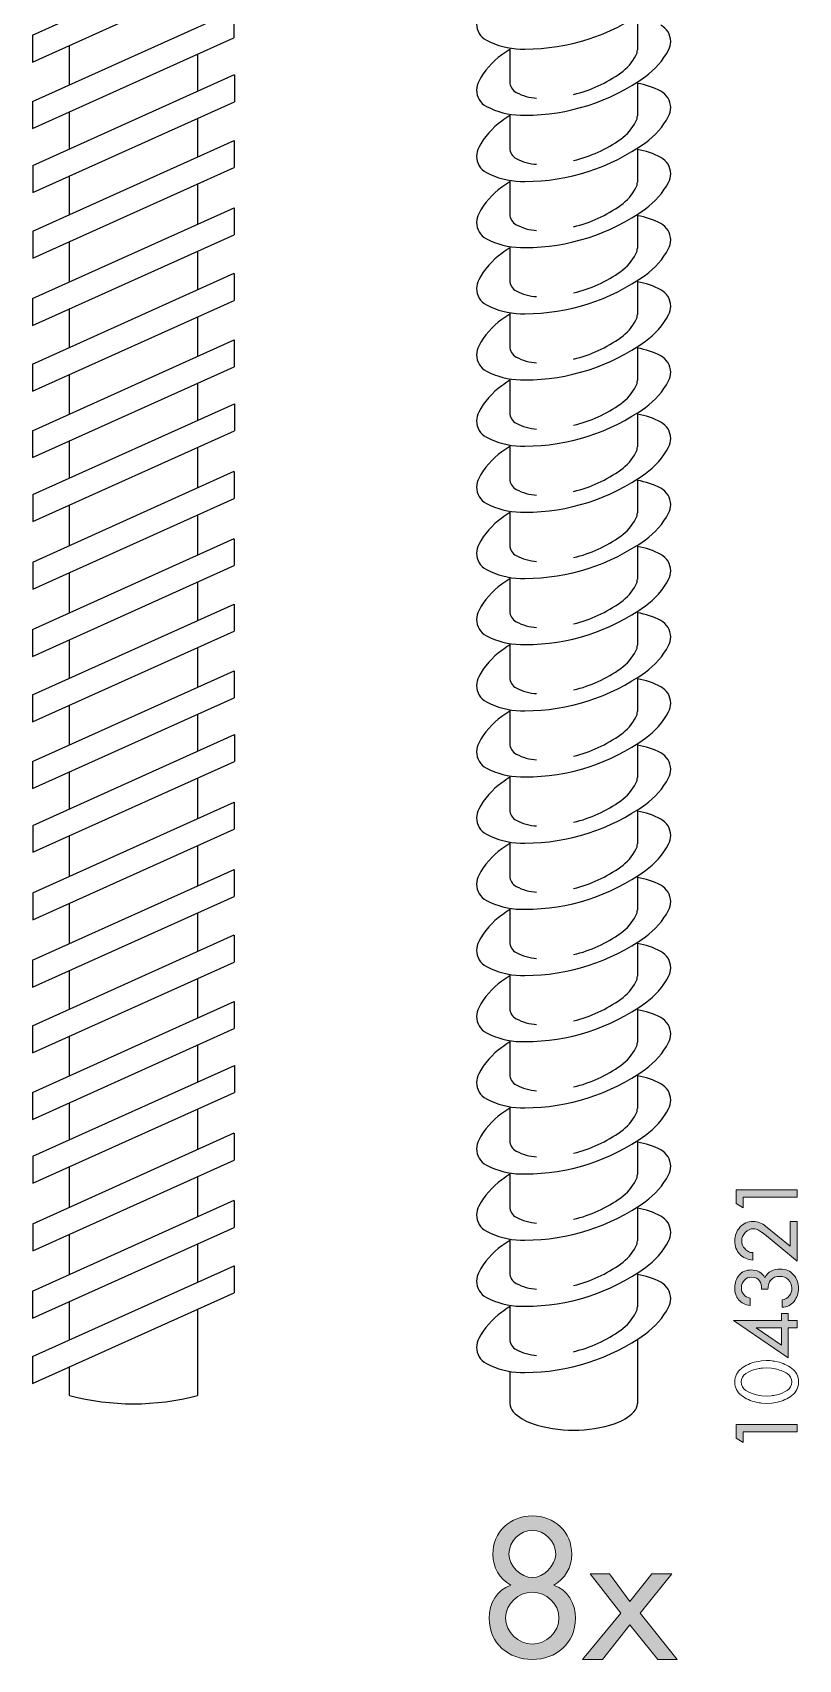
# Model space of a CAD drawing. Header units: inches. Extents: x -1535 to 2339, y 35 to 2700.
# Drawn here: x -164 to -137.4, y 357.3 to 413.9 of the extents above; entities that cross this region are included whole.
import ezdxf

# ---------------------------------------------------------------- set-up
doc = ezdxf.new("R2010")
doc.units = ezdxf.units.IN
doc.header["$MEASUREMENT"] = 0
doc.layers.add('Livello 1', color=7, linetype='Continuous')

msp = doc.modelspace()

# ---------------------------------------------------------------- hatches: boundary and pattern name
h = msp.add_hatch(color=7)
h.dxf.hatch_style = 1
edge = h.paths.add_edge_path()
edge.add_spline(control_points=[(-145.919, 359.928), (-145.526, 360.15), (-145.291, 360.532), (-145.291, 361.001)], knot_values=[3, 3, 3, 3, 4, 4, 4, 4], degree=3, periodic=0)
edge.add_spline(control_points=[(-145.291, 361.001), (-145.291, 361.782), (-145.9, 362.335), (-146.662, 362.335)], knot_values=[4, 4, 4, 4, 5, 5, 5, 5], degree=3, periodic=0)
edge.add_spline(control_points=[(-146.662, 362.335), (-147.424, 362.335), (-148.034, 361.782), (-148.034, 361.001)], knot_values=[5, 5, 5, 5, 6, 6, 6, 6], degree=3, periodic=0)
edge.add_spline(control_points=[(-148.034, 361.001), (-148.034, 360.532), (-147.799, 360.15), (-147.405, 359.928)], knot_values=[6, 6, 6, 6, 7, 7, 7, 7], degree=3, periodic=0)
edge.add_spline(control_points=[(-147.405, 359.928), (-147.901, 359.756), (-148.161, 359.293), (-148.161, 358.779)], knot_values=[7, 7, 7, 7, 8, 8, 8, 8], degree=3, periodic=0)
edge.add_spline(control_points=[(-148.161, 358.779), (-148.161, 357.89), (-147.475, 357.344), (-146.662, 357.344)], knot_values=[0, 0, 0, 0, 1, 1, 1, 1], degree=3, periodic=0)
edge.add_spline(control_points=[(-146.662, 357.344), (-145.85, 357.344), (-145.163, 357.89), (-145.163, 358.779)], knot_values=[1, 1, 1, 1, 2, 2, 2, 2], degree=3, periodic=0)
edge.add_spline(control_points=[(-145.163, 358.779), (-145.163, 359.293), (-145.424, 359.756), (-145.919, 359.928)], knot_values=[2, 2, 2, 2, 3, 3, 3, 3], degree=3, periodic=0)
edge = h.paths.add_edge_path(flags=16)
edge.add_spline(control_points=[(-146.662, 359.68), (-146.18, 359.68), (-145.735, 359.286), (-145.735, 358.779)], knot_values=[0, 0, 0, 0, 1, 1, 1, 1], degree=3, periodic=0)
edge.add_spline(control_points=[(-145.735, 358.779), (-145.735, 358.296), (-146.192, 357.877), (-146.662, 357.877)], knot_values=[1, 1, 1, 1, 2, 2, 2, 2], degree=3, periodic=0)
edge.add_spline(control_points=[(-146.662, 357.877), (-147.132, 357.877), (-147.59, 358.296), (-147.59, 358.779)], knot_values=[2, 2, 2, 2, 3, 3, 3, 3], degree=3, periodic=0)
edge.add_spline(control_points=[(-147.59, 358.779), (-147.59, 359.286), (-147.145, 359.68), (-146.662, 359.68)], knot_values=[3, 3, 3, 3, 4, 4, 4, 4], degree=3, periodic=0)
edge = h.paths.add_edge_path(flags=16)
edge.add_spline(control_points=[(-146.662, 360.188), (-147.062, 360.188), (-147.475, 360.62), (-147.475, 361.001)], knot_values=[2, 2, 2, 2, 3, 3, 3, 3], degree=3, periodic=0)
edge.add_spline(control_points=[(-147.475, 361.001), (-147.475, 361.458), (-147.094, 361.827), (-146.662, 361.827)], knot_values=[3, 3, 3, 3, 4, 4, 4, 4], degree=3, periodic=0)
edge.add_spline(control_points=[(-146.662, 361.827), (-146.23, 361.827), (-145.85, 361.458), (-145.85, 361.001)], knot_values=[0, 0, 0, 0, 1, 1, 1, 1], degree=3, periodic=0)
edge.add_spline(control_points=[(-145.85, 361.001), (-145.85, 360.62), (-146.262, 360.188), (-146.662, 360.188)], knot_values=[1, 1, 1, 1, 2, 2, 2, 2], degree=3, periodic=0)
at = {"layer": 'Livello 1', "true_color": 0xffffff}
h = msp.add_hatch(color=7, dxfattribs=at)
h.dxf.hatch_style = 2
h.paths.add_polyline_path([(-139.341, 373.045), (-139.584, 373.192), (-139.584, 373.669), (-137.459, 373.669), (-137.459, 373.415), (-139.341, 373.415)])
h = msp.add_hatch(color=7, dxfattribs=at)
h.dxf.hatch_style = 2
edge = h.paths.add_edge_path()
edge.add_spline(control_points=[(-137.701, 372.568), (-137.701, 372.568), (-137.459, 372.568), (-137.459, 372.568), (-137.459, 372.568), (-137.459, 371.193), (-137.459, 371.193), (-137.459, 371.193), (-138.601, 372.125), (-138.601, 372.125), (-138.601, 372.125), (-138.621, 372.142), (-138.621, 372.142), (-138.621, 372.142), (-138.641, 372.156), (-138.641, 372.156), (-138.641, 372.156), (-138.698, 372.198), (-138.698, 372.198), (-138.698, 372.198), (-138.802, 372.263), (-138.802, 372.263), (-138.858, 372.297), (-138.918, 372.314), (-138.982, 372.314), (-139.087, 372.314), (-139.18, 372.271), (-139.263, 372.185), (-139.345, 372.1), (-139.386, 372.003), (-139.386, 371.896), (-139.386, 371.787), (-139.348, 371.693), (-139.271, 371.614), (-139.232, 371.575), (-139.191, 371.542), (-139.148, 371.518), (-139.103, 371.497), (-139.054, 371.487), (-139, 371.487), (-139, 371.487), (-139, 371.222), (-139, 371.222), (-139.191, 371.242), (-139.343, 371.312), (-139.457, 371.432), (-139.572, 371.551), (-139.629, 371.706), (-139.629, 371.896), (-139.629, 372.077), (-139.569, 372.234), (-139.45, 372.368), (-139.331, 372.501), (-139.178, 372.568), (-138.992, 372.568), (-138.916, 372.568), (-138.838, 372.553), (-138.759, 372.524), (-138.68, 372.495), (-138.613, 372.457), (-138.556, 372.41), (-138.556, 372.41), (-137.701, 371.712), (-137.701, 371.712), (-137.701, 371.712), (-137.701, 372.568), (-137.701, 372.568)], knot_values=[0, 0, 0, 0, 1, 1, 1, 2, 2, 2, 3, 3, 3, 4, 4, 4, 5, 5, 5, 6, 6, 6, 7, 7, 7, 8, 8, 8, 9, 9, 9, 10, 10, 10, 11, 11, 11, 12, 12, 12, 13, 13, 13, 14, 14, 14, 15, 15, 15, 16, 16, 16, 17, 17, 17, 18, 18, 18, 19, 19, 19, 20, 20, 20, 21, 21, 21, 22, 22, 22, 22], degree=3, periodic=0)
h = msp.add_hatch(color=7, dxfattribs=at)
h.dxf.hatch_style = 2
edge = h.paths.add_edge_path()
edge.add_spline(control_points=[(-138.695, 370.212), (-138.695, 370.326), (-138.719, 370.425), (-138.769, 370.506), (-138.819, 370.588), (-138.907, 370.629), (-139.035, 370.629), (-139.142, 370.629), (-139.229, 370.595), (-139.296, 370.526), (-139.364, 370.457), (-139.397, 370.368), (-139.397, 370.259), (-139.397, 370.164), (-139.371, 370.086), (-139.319, 370.026), (-139.267, 369.967), (-139.192, 369.927), (-139.095, 369.906), (-139.095, 369.906), (-139.095, 369.644), (-139.095, 369.644), (-139.269, 369.67), (-139.402, 369.737), (-139.493, 369.844), (-139.584, 369.952), (-139.629, 370.093), (-139.629, 370.268), (-139.629, 370.435), (-139.578, 370.579), (-139.475, 370.701), (-139.373, 370.822), (-139.234, 370.883), (-139.057, 370.883), (-138.958, 370.883), (-138.868, 370.861), (-138.786, 370.818), (-138.704, 370.775), (-138.635, 370.706), (-138.579, 370.612), (-138.53, 370.717), (-138.459, 370.794), (-138.364, 370.842), (-138.27, 370.89), (-138.166, 370.914), (-138.051, 370.914), (-137.854, 370.914), (-137.698, 370.849), (-137.586, 370.718), (-137.473, 370.587), (-137.416, 370.426), (-137.416, 370.234), (-137.416, 370.074), (-137.467, 369.926), (-137.569, 369.791), (-137.622, 369.725), (-137.683, 369.674), (-137.753, 369.638), (-137.824, 369.603), (-137.901, 369.585), (-137.983, 369.585), (-137.983, 369.585), (-137.983, 369.841), (-137.983, 369.841), (-137.882, 369.853), (-137.8, 369.899), (-137.738, 369.978), (-137.676, 370.058), (-137.645, 370.15), (-137.645, 370.254), (-137.645, 370.372), (-137.686, 370.469), (-137.768, 370.546), (-137.849, 370.622), (-137.948, 370.66), (-138.063, 370.66), (-138.198, 370.66), (-138.302, 370.618), (-138.376, 370.533), (-138.408, 370.496), (-138.432, 370.45), (-138.449, 370.396), (-138.466, 370.342), (-138.475, 370.281), (-138.475, 370.212), (-138.475, 370.212), (-138.695, 370.212), (-138.695, 370.212)], knot_values=[0, 0, 0, 0, 1, 1, 1, 2, 2, 2, 3, 3, 3, 4, 4, 4, 5, 5, 5, 6, 6, 6, 7, 7, 7, 8, 8, 8, 9, 9, 9, 10, 10, 10, 11, 11, 11, 12, 12, 12, 13, 13, 13, 14, 14, 14, 15, 15, 15, 16, 16, 16, 17, 17, 17, 18, 18, 18, 19, 19, 19, 20, 20, 20, 21, 21, 21, 22, 22, 22, 23, 23, 23, 24, 24, 24, 25, 25, 25, 26, 26, 26, 27, 27, 27, 28, 28, 28, 29, 29, 29, 29], degree=3, periodic=0)
h = msp.add_hatch(color=7, dxfattribs=at)
h.dxf.hatch_style = 2
h.paths.add_polyline_path([(-138, 369.37), (-137.769, 369.37), (-137.769, 369.127), (-137.459, 369.127), (-137.459, 368.874), (-137.769, 368.874), (-137.769, 367.824), (-139.677, 369.127), (-138, 369.127)])
h.paths.add_polyline_path([(-138.881, 368.874), (-138, 368.266), (-138, 368.874)])
h = msp.add_hatch(color=7, dxfattribs=at)
h.dxf.hatch_style = 2
h.paths.add_polyline_path([(-139.341, 364.888), (-139.584, 365.035), (-139.584, 365.513), (-137.459, 365.513), (-137.459, 365.259), (-139.341, 365.259)])
h = msp.add_hatch(color=7, dxfattribs=at)
h.dxf.hatch_style = 2
h.paths.add_polyline_path([(-144.656, 360.315), (-143.983, 360.315), (-143.278, 359.357), (-142.509, 360.315), (-141.817, 360.315), (-142.91, 358.956), (-141.633, 357.343), (-142.3, 357.343), (-143.278, 358.55), (-144.224, 357.343), (-144.916, 357.343), (-143.589, 358.956)])

# ---------------------------------------------------------------- linework, layer by layer
at = {"color": 2}
for p, q in [((-164.024, 413.807), (-157.024, 416.964)), ((-164.024, 412.87), (-157.026, 416.023)), ((-164.024, 411.494), (-157.024, 414.651)), ((-157.026, 414.646), (-157.026, 413.709)), ((-164.024, 413.807), (-164.024, 412.87)), ((-164.024, 410.556), (-157.026, 413.709)), ((-162.738, 412.074), (-162.738, 413.449)), ((-158.291, 413.139), (-158.291, 411.854)), ((-164.011, 409.274), (-157.012, 412.431)), ((-157.014, 412.427), (-157.014, 411.49)), ((-164.024, 411.494), (-164.024, 410.556)), ((-164.011, 408.337), (-157.014, 411.49)), ((-162.738, 409.849), (-162.738, 411.135)), ((-158.291, 410.914), (-158.292, 409.57)), ((-164.019, 406.987), (-157.02, 410.144)), ((-157.022, 410.14), (-157.022, 409.202)), ((-164.019, 406.049), (-157.022, 409.202)), ((-164.011, 409.274), (-164.011, 408.337)), ((-162.738, 407.565), (-162.738, 408.911)), ((-158.292, 408.63), (-158.292, 407.232)), ((-164.021, 404.648), (-157.022, 407.805)), ((-157.024, 407.801), (-157.024, 406.863)), ((-164.021, 403.71), (-157.024, 406.863)), ((-164.019, 406.987), (-164.019, 406.049)), ((-162.738, 405.227), (-162.738, 406.627)), ((-158.292, 406.291), (-158.292, 404.954)), ((-164.022, 402.369), (-157.023, 405.526)), ((-157.024, 405.522), (-157.024, 404.584)), ((-164.022, 401.431), (-157.024, 404.584)), ((-164.021, 404.648), (-164.021, 403.71)), ((-162.738, 402.949), (-162.738, 404.288)), ((-158.292, 404.013), (-158.292, 402.64)), ((-164.022, 400.055), (-157.023, 403.212)), ((-157.024, 403.208), (-157.024, 402.27)), ((-164.022, 402.369), (-164.022, 401.431)), ((-164.022, 399.118), (-157.024, 402.27)), ((-162.738, 400.635), (-162.738, 402.01)), ((-158.292, 401.699), (-158.292, 400.415)), ((-164.01, 397.836), (-157.01, 400.993)), ((-157.012, 400.989), (-157.012, 400.051)), ((-164.022, 400.055), (-164.022, 399.118)), ((-164.01, 396.898), (-157.012, 400.051)), ((-162.738, 398.41), (-162.738, 399.696)), ((-158.292, 399.475), (-158.292, 398.07)), ((-164.019, 395.487), (-157.02, 398.644)), ((-157.022, 398.64), (-157.022, 397.702)), ((-164.019, 394.549), (-157.022, 397.702)), ((-164.01, 397.836), (-164.01, 396.898)), ((-162.738, 396.065), (-162.738, 397.472)), ((-158.292, 397.13), (-158.292, 395.732)), ((-164.021, 393.148), (-157.022, 396.305)), ((-157.024, 396.301), (-157.024, 395.363)), ((-164.021, 392.21), (-157.024, 395.363)), ((-164.019, 395.487), (-164.019, 394.549)), ((-162.738, 393.727), (-162.738, 395.127)), ((-158.292, 394.791), (-158.293, 393.454)), ((-164.022, 390.869), (-157.023, 394.026)), ((-157.024, 394.022), (-157.024, 393.084)), ((-164.022, 389.932), (-157.024, 393.084)), ((-164.021, 393.148), (-164.021, 392.21)), ((-162.738, 391.449), (-162.738, 392.788)), ((-158.293, 392.513), (-158.293, 391.14)), ((-164.022, 388.555), (-157.023, 391.712)), ((-157.024, 391.708), (-157.024, 390.771)), ((-164.022, 390.869), (-164.022, 389.932)), ((-164.022, 387.618), (-157.024, 390.771)), ((-162.738, 389.135), (-162.738, 390.51)), ((-158.293, 390.199), (-158.293, 388.915)), ((-164.01, 386.336), (-157.01, 389.493)), ((-157.012, 389.489), (-157.012, 388.551)), ((-164.022, 388.555), (-164.022, 387.618)), ((-164.01, 385.399), (-157.012, 388.551)), ((-162.738, 386.91), (-162.738, 388.196)), ((-158.293, 387.974), (-158.293, 386.569)), ((-164.019, 383.987), (-157.02, 387.144)), ((-157.022, 387.14), (-157.022, 386.202)), ((-164.01, 386.336), (-164.01, 385.399)), ((-164.019, 383.049), (-157.022, 386.202)), ((-162.738, 384.565), (-162.738, 385.972)), ((-158.293, 385.629), (-158.293, 384.231)), ((-164.021, 381.647), (-157.022, 384.804)), ((-157.024, 384.8), (-157.024, 383.863)), ((-164.019, 383.987), (-164.019, 383.049)), ((-164.021, 380.71), (-157.024, 383.863)), ((-162.738, 382.226), (-162.738, 383.626)), ((-158.293, 383.29), (-158.293, 381.953)), ((-164.022, 379.369), (-157.023, 382.526)), ((-157.024, 382.522), (-157.024, 381.584)), ((-164.022, 378.431), (-157.024, 381.584)), ((-164.021, 381.647), (-164.021, 380.71)), ((-162.738, 379.948), (-162.738, 381.288)), ((-158.293, 381.012), (-158.293, 379.639)), ((-164.022, 377.055), (-157.023, 380.212)), ((-157.024, 380.208), (-157.024, 379.27)), ((-164.022, 379.369), (-164.022, 378.431)), ((-164.022, 376.117), (-157.024, 379.27)), ((-162.738, 377.634), (-162.738, 379.01)), ((-158.293, 378.698), (-158.294, 377.414)), ((-164.01, 374.836), (-157.01, 377.993)), ((-157.012, 377.989), (-157.012, 377.051)), ((-164.022, 377.055), (-164.022, 376.117)), ((-164.01, 373.898), (-157.012, 377.051)), ((-162.738, 375.41), (-162.738, 376.696)), ((-158.294, 376.474), (-158.294, 375.069)), ((-164.019, 372.487), (-157.02, 375.644)), ((-157.022, 375.64), (-157.022, 374.702)), ((-164.019, 371.549), (-157.022, 374.702)), ((-164.01, 374.836), (-164.01, 373.898)), ((-162.738, 373.065), (-162.738, 374.471)), ((-158.294, 374.129), (-158.294, 372.731)), ((-164.021, 370.147), (-157.022, 373.304)), ((-157.024, 373.3), (-157.024, 372.363)), ((-164.021, 369.21), (-157.024, 372.363)), ((-164.019, 372.487), (-164.019, 371.549)), ((-162.738, 370.727), (-162.738, 372.126)), ((-158.294, 371.79), (-158.294, 370.453)), ((-164.022, 367.869), (-157.023, 371.026)), ((-157.024, 371.022), (-157.024, 370.084)), ((-164.022, 366.931), (-157.024, 370.084)), ((-164.021, 370.147), (-164.021, 369.21)), ((-162.738, 368.448), (-162.738, 369.788)), ((-158.294, 369.512), (-158.294, 366.524)), ((-164.022, 367.869), (-164.022, 366.931)), ((-162.738, 366.524), (-162.738, 367.51))]:
    msp.add_line(p, q, dxfattribs=at)
msp.add_arc((-160.516, 374.723), 8.495, 254.8385, 285.1615, dxfattribs=at)
at = {"layer": 'Livello 1', "color": 7, "lineweight": 25, "true_color": 0xffffff}
for points in [[(-143.011, 414.474), (-143.011, 413.295)], [(-147.444, 413.355), (-147.444, 412.186)], [(-143.011, 412.174), (-143.011, 410.996)], [(-147.444, 411.055), (-147.444, 409.886)], [(-143.011, 409.874), (-143.011, 408.695)], [(-147.444, 408.755), (-147.444, 407.586)], [(-143.011, 407.574), (-143.011, 406.395)], [(-147.444, 406.455), (-147.444, 405.286)], [(-143.011, 405.274), (-143.011, 404.095)], [(-147.444, 404.155), (-147.444, 402.985)], [(-143.011, 402.974), (-143.011, 401.795)], [(-147.444, 401.855), (-147.444, 400.685)], [(-143.011, 400.674), (-143.011, 399.496)], [(-147.444, 399.555), (-147.444, 398.385)], [(-143.011, 398.374), (-143.011, 397.195)], [(-147.444, 397.255), (-147.444, 396.085)], [(-143.011, 396.074), (-143.011, 394.895)], [(-147.444, 394.955), (-147.444, 393.786)], [(-143.011, 393.774), (-143.011, 392.596)], [(-147.444, 392.655), (-147.444, 391.485)], [(-143.011, 391.474), (-143.011, 390.296)], [(-147.444, 390.355), (-147.444, 389.186)], [(-143.011, 389.174), (-143.011, 387.996)], [(-147.444, 388.055), (-147.444, 386.886)], [(-143.011, 386.874), (-143.011, 385.695)], [(-147.444, 385.755), (-147.444, 384.586)], [(-143.011, 384.574), (-143.011, 383.396)], [(-147.444, 383.455), (-147.444, 382.286)], [(-143.011, 382.274), (-143.011, 381.096)], [(-147.444, 381.155), (-147.444, 379.986)], [(-143.011, 379.974), (-143.011, 378.795)], [(-147.444, 378.855), (-147.444, 377.686)], [(-143.011, 377.674), (-143.011, 376.495)], [(-147.444, 376.555), (-147.444, 375.385)], [(-143.011, 375.374), (-143.011, 374.195)], [(-147.444, 374.255), (-147.444, 373.085)], [(-143.011, 373.074), (-143.011, 371.895)], [(-147.444, 371.955), (-147.444, 370.785)], [(-143.011, 370.773), (-143.011, 369.595)], [(-147.444, 369.655), (-147.444, 368.485)], [(-143.011, 368.473), (-143.011, 366.24)], [(-147.444, 367.355), (-147.444, 366.24)]]:
    msp.add_lwpolyline(points, dxfattribs=at)
at = {"layer": 'Livello 1', "lineweight": 0}
for points in [[(-139.341, 373.045), (-139.584, 373.192), (-139.584, 373.669), (-137.459, 373.669), (-137.459, 373.415), (-139.341, 373.415), (-139.341, 373.045)], [(-138, 369.37), (-137.769, 369.37), (-137.769, 369.127), (-137.459, 369.127), (-137.459, 368.874), (-137.769, 368.874), (-137.769, 367.824), (-139.677, 369.127), (-138, 369.127), (-138, 369.37)], [(-138.881, 368.874), (-138, 368.266), (-138, 368.874), (-138.881, 368.874)], [(-139.341, 364.888), (-139.584, 365.035), (-139.584, 365.513), (-137.459, 365.513), (-137.459, 365.259), (-139.341, 365.259), (-139.341, 364.888)], [(-144.656, 360.315), (-143.983, 360.315), (-143.278, 359.357), (-142.509, 360.315), (-141.817, 360.315), (-142.91, 358.956), (-141.633, 357.343), (-142.3, 357.343), (-143.278, 358.55), (-144.224, 357.343), (-144.916, 357.343), (-143.589, 358.956), (-144.656, 360.315)]]:
    msp.add_lwpolyline(points, dxfattribs=at)
at = {"layer": 'Livello 1', "color": 7, "lineweight": 25, "true_color": 0xffffff}
for points in [[(-147.073, 413.321), (-147.021, 413.32), (-146.968, 413.32), (-146.917, 413.32), (-145.416, 413.32), (-143.953, 413.79), (-142.733, 414.664)], [(-148.525, 414.496), (-148.574, 414.403), (-148.6, 414.301), (-148.6, 414.196), (-148.6, 413.958), (-148.468, 413.739), (-148.257, 413.629)], [(-141.929, 413.286), (-141.88, 413.378), (-141.855, 413.481), (-141.855, 413.585), (-141.855, 413.823), (-141.987, 414.042), (-142.197, 414.153)], [(-147.073, 411.021), (-147.021, 411.02), (-146.968, 411.019), (-146.917, 411.019), (-145.416, 411.019), (-143.953, 411.489), (-142.733, 412.363)], [(-148.525, 412.196), (-148.574, 412.103), (-148.6, 412), (-148.6, 411.896), (-148.6, 411.658), (-148.468, 411.439), (-148.257, 411.328)], [(-141.929, 410.985), (-141.88, 411.078), (-141.855, 411.181), (-141.855, 411.285), (-141.855, 411.523), (-141.987, 411.742), (-142.197, 411.853)], [(-147.073, 408.721), (-147.021, 408.72), (-146.968, 408.719), (-146.917, 408.719), (-145.416, 408.719), (-143.953, 409.19), (-142.733, 410.063)], [(-148.525, 409.896), (-148.574, 409.803), (-148.6, 409.7), (-148.6, 409.596), (-148.6, 409.358), (-148.468, 409.139), (-148.257, 409.028)], [(-141.929, 408.686), (-141.88, 408.778), (-141.855, 408.881), (-141.855, 408.985), (-141.855, 409.223), (-141.987, 409.442), (-142.197, 409.553)], [(-147.073, 406.421), (-147.021, 406.42), (-146.968, 406.419), (-146.917, 406.419), (-145.416, 406.419), (-143.953, 406.889), (-142.733, 407.764)], [(-148.525, 407.596), (-148.574, 407.503), (-148.6, 407.401), (-148.6, 407.296), (-148.6, 407.058), (-148.468, 406.839), (-148.257, 406.728)], [(-141.929, 406.386), (-141.88, 406.478), (-141.855, 406.58), (-141.855, 406.685), (-141.855, 406.923), (-141.987, 407.142), (-142.197, 407.253)], [(-148.525, 405.296), (-148.574, 405.203), (-148.6, 405.1), (-148.6, 404.996), (-148.6, 404.758), (-148.468, 404.538), (-148.257, 404.428)], [(-147.073, 404.121), (-147.021, 404.12), (-146.968, 404.12), (-146.917, 404.12), (-145.416, 404.12), (-143.953, 404.589), (-142.733, 405.464)], [(-141.929, 404.086), (-141.88, 404.178), (-141.855, 404.28), (-141.855, 404.385), (-141.855, 404.623), (-141.987, 404.842), (-142.197, 404.953)], [(-148.525, 402.996), (-148.574, 402.903), (-148.6, 402.8), (-148.6, 402.696), (-148.6, 402.458), (-148.468, 402.239), (-148.257, 402.128)], [(-147.073, 401.821), (-147.021, 401.82), (-146.968, 401.819), (-146.917, 401.819), (-145.416, 401.819), (-143.953, 402.289), (-142.733, 403.163)], [(-141.929, 401.786), (-141.88, 401.878), (-141.855, 401.981), (-141.855, 402.085), (-141.855, 402.323), (-141.987, 402.542), (-142.197, 402.653)], [(-148.525, 400.695), (-148.574, 400.603), (-148.6, 400.5), (-148.6, 400.396), (-148.6, 400.157), (-148.468, 399.939), (-148.257, 399.828)], [(-147.073, 399.521), (-147.021, 399.52), (-146.968, 399.519), (-146.917, 399.519), (-145.416, 399.519), (-143.953, 399.989), (-142.733, 400.863)], [(-141.929, 399.485), (-141.88, 399.578), (-141.855, 399.681), (-141.855, 399.785), (-141.855, 400.023), (-141.987, 400.242), (-142.197, 400.353)], [(-148.525, 398.395), (-148.574, 398.303), (-148.6, 398.2), (-148.6, 398.096), (-148.6, 397.858), (-148.468, 397.639), (-148.257, 397.528)], [(-147.073, 397.221), (-147.021, 397.22), (-146.968, 397.219), (-146.917, 397.219), (-145.416, 397.219), (-143.953, 397.689), (-142.733, 398.563)], [(-141.929, 397.185), (-141.88, 397.278), (-141.855, 397.381), (-141.855, 397.485), (-141.855, 397.723), (-141.987, 397.942), (-142.197, 398.053)], [(-148.525, 396.096), (-148.574, 396.003), (-148.6, 395.9), (-148.6, 395.796), (-148.6, 395.558), (-148.468, 395.339), (-148.257, 395.228)], [(-147.073, 394.921), (-147.021, 394.92), (-146.968, 394.92), (-146.917, 394.92), (-145.416, 394.92), (-143.953, 395.39), (-142.733, 396.263)], [(-141.929, 394.885), (-141.88, 394.978), (-141.855, 395.081), (-141.855, 395.185), (-141.855, 395.423), (-141.987, 395.642), (-142.197, 395.753)], [(-148.525, 393.795), (-148.574, 393.703), (-148.6, 393.6), (-148.6, 393.496), (-148.6, 393.257), (-148.468, 393.039), (-148.257, 392.928)], [(-147.073, 392.621), (-147.021, 392.62), (-146.968, 392.619), (-146.917, 392.619), (-145.416, 392.619), (-143.953, 393.089), (-142.733, 393.963)], [(-141.929, 392.585), (-141.88, 392.678), (-141.855, 392.781), (-141.855, 392.885), (-141.855, 393.123), (-141.987, 393.342), (-142.197, 393.453)], [(-148.525, 391.495), (-148.574, 391.403), (-148.6, 391.3), (-148.6, 391.196), (-148.6, 390.957), (-148.468, 390.739), (-148.257, 390.628)], [(-147.073, 390.321), (-147.021, 390.32), (-146.968, 390.319), (-146.917, 390.319), (-145.416, 390.319), (-143.953, 390.79), (-142.733, 391.663)], [(-141.929, 390.285), (-141.88, 390.378), (-141.855, 390.481), (-141.855, 390.585), (-141.855, 390.823), (-141.987, 391.042), (-142.197, 391.152)], [(-148.525, 389.196), (-148.574, 389.103), (-148.6, 389), (-148.6, 388.896), (-148.6, 388.658), (-148.468, 388.438), (-148.257, 388.328)], [(-147.073, 388.021), (-147.021, 388.02), (-146.968, 388.019), (-146.917, 388.019), (-145.416, 388.019), (-143.953, 388.489), (-142.733, 389.363)], [(-141.929, 387.985), (-141.88, 388.078), (-141.855, 388.181), (-141.855, 388.285), (-141.855, 388.523), (-141.987, 388.742), (-142.197, 388.853)], [(-148.525, 386.895), (-148.574, 386.803), (-148.6, 386.7), (-148.6, 386.596), (-148.6, 386.358), (-148.468, 386.139), (-148.257, 386.028)], [(-147.073, 385.721), (-147.021, 385.72), (-146.968, 385.719), (-146.917, 385.719), (-145.416, 385.719), (-143.953, 386.189), (-142.733, 387.063)], [(-141.929, 385.685), (-141.88, 385.778), (-141.855, 385.88), (-141.855, 385.985), (-141.855, 386.223), (-141.987, 386.442), (-142.197, 386.553)], [(-148.525, 384.595), (-148.574, 384.503), (-148.6, 384.4), (-148.6, 384.296), (-148.6, 384.058), (-148.468, 383.839), (-148.257, 383.728)], [(-147.073, 383.421), (-147.021, 383.42), (-146.968, 383.419), (-146.917, 383.419), (-145.416, 383.419), (-143.953, 383.889), (-142.733, 384.764)], [(-141.929, 383.385), (-141.88, 383.478), (-141.855, 383.58), (-141.855, 383.685), (-141.855, 383.923), (-141.987, 384.142), (-142.197, 384.253)], [(-148.525, 382.295), (-148.574, 382.203), (-148.6, 382.1), (-148.6, 381.995), (-148.6, 381.758), (-148.468, 381.539), (-148.257, 381.428)], [(-147.073, 381.121), (-147.021, 381.12), (-146.968, 381.119), (-146.917, 381.119), (-145.416, 381.119), (-143.953, 381.589), (-142.733, 382.463)], [(-141.929, 381.085), (-141.88, 381.178), (-141.855, 381.281), (-141.855, 381.385), (-141.855, 381.623), (-141.987, 381.842), (-142.197, 381.953)], [(-147.073, 378.821), (-147.021, 378.82), (-146.968, 378.819), (-146.917, 378.819), (-145.416, 378.819), (-143.953, 379.289), (-142.733, 380.163)], [(-148.525, 379.995), (-148.574, 379.903), (-148.6, 379.8), (-148.6, 379.696), (-148.6, 379.458), (-148.468, 379.238), (-148.257, 379.128)], [(-141.929, 378.786), (-141.88, 378.878), (-141.855, 378.98), (-141.855, 379.085), (-141.855, 379.323), (-141.987, 379.542), (-142.197, 379.653)], [(-147.073, 376.521), (-147.021, 376.52), (-146.968, 376.519), (-146.917, 376.519), (-145.416, 376.519), (-143.953, 376.989), (-142.733, 377.863)], [(-148.525, 377.695), (-148.574, 377.603), (-148.6, 377.5), (-148.6, 377.396), (-148.6, 377.158), (-148.468, 376.939), (-148.257, 376.828)], [(-141.929, 376.486), (-141.88, 376.578), (-141.855, 376.681), (-141.855, 376.785), (-141.855, 377.023), (-141.987, 377.242), (-142.197, 377.353)], [(-147.073, 374.221), (-147.021, 374.22), (-146.968, 374.219), (-146.917, 374.219), (-145.416, 374.219), (-143.953, 374.689), (-142.733, 375.563)], [(-148.525, 375.395), (-148.574, 375.303), (-148.6, 375.201), (-148.6, 375.096), (-148.6, 374.858), (-148.468, 374.639), (-148.257, 374.528)], [(-141.929, 374.186), (-141.88, 374.278), (-141.855, 374.381), (-141.855, 374.485), (-141.855, 374.723), (-141.987, 374.942), (-142.197, 375.053)], [(-147.073, 371.921), (-147.021, 371.92), (-146.968, 371.92), (-146.917, 371.92), (-145.416, 371.92), (-143.953, 372.389), (-142.733, 373.263)], [(-148.525, 373.096), (-148.574, 373.003), (-148.6, 372.9), (-148.6, 372.796), (-148.6, 372.557), (-148.468, 372.339), (-148.257, 372.228)], [(-141.929, 371.885), (-141.88, 371.978), (-141.855, 372.081), (-141.855, 372.184), (-141.855, 372.423), (-141.987, 372.642), (-142.197, 372.753)], [(-148.525, 370.796), (-148.574, 370.703), (-148.6, 370.6), (-148.6, 370.496), (-148.6, 370.258), (-148.468, 370.039), (-148.257, 369.928)], [(-147.073, 369.621), (-147.021, 369.62), (-146.968, 369.62), (-146.917, 369.62), (-145.416, 369.62), (-143.953, 370.09), (-142.733, 370.963)], [(-141.929, 369.585), (-141.88, 369.677), (-141.855, 369.781), (-141.855, 369.885), (-141.855, 370.123), (-141.987, 370.342), (-142.197, 370.453)], [(-148.525, 368.496), (-148.574, 368.403), (-148.6, 368.3), (-148.6, 368.196), (-148.6, 367.957), (-148.468, 367.739), (-148.257, 367.628)], [(-147.073, 367.321), (-147.021, 367.32), (-146.968, 367.319), (-146.917, 367.319), (-145.416, 367.319), (-143.953, 367.79), (-142.733, 368.663)], [(-146.665, 365.546), (-146.202, 365.391), (-145.716, 365.312), (-145.227, 365.312), (-144.738, 365.312), (-144.253, 365.391), (-143.789, 365.546)]]:
    msp.add_open_spline(points, degree=3, knots=[0, 0, 0, 0, 1, 1, 1, 2, 2, 2, 2], dxfattribs=at)
for points in [[(-148.257, 413.629), (-147.891, 413.435), (-147.486, 413.33), (-147.073, 413.321)], [(-147.721, 413.118), (-148.057, 412.877), (-148.333, 412.561), (-148.525, 412.196)], [(-147.444, 413.307), (-147.538, 413.246), (-147.63, 413.183), (-147.721, 413.118)], [(-143.588, 412.493), (-143.368, 412.651), (-143.187, 412.858), (-143.06, 413.099)], [(-143.06, 413.099), (-143.028, 413.159), (-143.011, 413.227), (-143.011, 413.296)], [(-142.733, 412.364), (-142.397, 412.604), (-142.122, 412.92), (-141.929, 413.285)], [(-145.227, 411.742), (-144.638, 411.885), (-144.081, 412.14), (-143.588, 412.493)], [(-147.444, 412.186), (-147.444, 412.029), (-147.357, 411.885), (-147.218, 411.812)], [(-147.218, 411.812), (-147, 411.697), (-146.758, 411.629), (-146.511, 411.614)], [(-142.197, 411.853), (-142.452, 411.987), (-142.727, 412.08), (-143.011, 412.126)], [(-148.257, 411.328), (-147.891, 411.135), (-147.486, 411.03), (-147.073, 411.021)], [(-147.721, 410.818), (-148.057, 410.577), (-148.333, 410.261), (-148.525, 409.896)], [(-147.444, 411.007), (-147.538, 410.946), (-147.63, 410.883), (-147.721, 410.818)], [(-143.588, 410.193), (-143.368, 410.351), (-143.187, 410.558), (-143.06, 410.799)], [(-143.06, 410.799), (-143.028, 410.86), (-143.011, 410.927), (-143.011, 410.996)], [(-142.733, 410.064), (-142.397, 410.304), (-142.122, 410.62), (-141.929, 410.985)], [(-145.227, 409.442), (-144.638, 409.585), (-144.081, 409.84), (-143.588, 410.193)], [(-147.444, 409.886), (-147.444, 409.729), (-147.357, 409.586), (-147.218, 409.513)], [(-147.218, 409.513), (-147, 409.397), (-146.758, 409.329), (-146.511, 409.314)], [(-142.197, 409.553), (-142.452, 409.687), (-142.727, 409.78), (-143.011, 409.826)], [(-148.257, 409.028), (-147.891, 408.835), (-147.486, 408.73), (-147.073, 408.721)], [(-147.721, 408.518), (-148.057, 408.277), (-148.333, 407.961), (-148.525, 407.596)], [(-147.444, 408.707), (-147.538, 408.646), (-147.63, 408.583), (-147.721, 408.518)], [(-143.588, 407.893), (-143.368, 408.051), (-143.187, 408.258), (-143.06, 408.499)], [(-143.06, 408.499), (-143.028, 408.559), (-143.011, 408.627), (-143.011, 408.696)], [(-142.733, 407.764), (-142.397, 408.004), (-142.122, 408.32), (-141.929, 408.686)], [(-145.227, 407.142), (-144.638, 407.285), (-144.081, 407.54), (-143.588, 407.892)], [(-147.444, 407.586), (-147.444, 407.429), (-147.357, 407.285), (-147.218, 407.212)], [(-147.218, 407.213), (-147, 407.097), (-146.758, 407.029), (-146.511, 407.014)], [(-142.197, 407.253), (-142.452, 407.387), (-142.727, 407.48), (-143.011, 407.526)], [(-148.257, 406.728), (-147.891, 406.535), (-147.486, 406.43), (-147.073, 406.421)], [(-147.721, 406.218), (-148.057, 405.977), (-148.333, 405.661), (-148.525, 405.295)], [(-147.444, 406.407), (-147.538, 406.346), (-147.63, 406.283), (-147.721, 406.217)], [(-143.588, 405.592), (-143.368, 405.751), (-143.187, 405.958), (-143.06, 406.199)], [(-143.06, 406.198), (-143.028, 406.259), (-143.011, 406.327), (-143.011, 406.395)], [(-142.733, 405.463), (-142.397, 405.704), (-142.122, 406.02), (-141.929, 406.386)], [(-145.227, 404.842), (-144.638, 404.984), (-144.081, 405.239), (-143.588, 405.592)], [(-147.444, 405.286), (-147.444, 405.129), (-147.357, 404.985), (-147.218, 404.912)], [(-147.218, 404.912), (-147, 404.797), (-146.758, 404.729), (-146.511, 404.714)], [(-142.197, 404.953), (-142.452, 405.087), (-142.727, 405.18), (-143.011, 405.226)], [(-148.257, 404.428), (-147.891, 404.235), (-147.486, 404.13), (-147.073, 404.121)], [(-147.721, 403.917), (-148.057, 403.677), (-148.333, 403.361), (-148.525, 402.995)], [(-147.444, 404.107), (-147.538, 404.046), (-147.63, 403.983), (-147.721, 403.917)], [(-143.588, 403.292), (-143.368, 403.451), (-143.187, 403.659), (-143.06, 403.898)], [(-143.06, 403.899), (-143.028, 403.959), (-143.011, 404.027), (-143.011, 404.095)], [(-142.733, 403.163), (-142.397, 403.404), (-142.122, 403.72), (-141.929, 404.085)], [(-145.227, 402.542), (-144.638, 402.685), (-144.081, 402.939), (-143.588, 403.292)], [(-147.444, 402.985), (-147.444, 402.829), (-147.357, 402.686), (-147.218, 402.612)], [(-142.197, 402.653), (-142.452, 402.788), (-142.727, 402.879), (-143.011, 402.926)], [(-148.257, 402.128), (-147.891, 401.935), (-147.486, 401.83), (-147.073, 401.821)], [(-147.218, 402.612), (-147, 402.497), (-146.758, 402.429), (-146.511, 402.413)], [(-147.721, 401.617), (-148.057, 401.377), (-148.333, 401.061), (-148.525, 400.696)], [(-147.444, 401.807), (-147.538, 401.746), (-147.63, 401.683), (-147.721, 401.617)], [(-143.588, 400.993), (-143.368, 401.151), (-143.187, 401.358), (-143.06, 401.599)], [(-143.06, 401.599), (-143.028, 401.659), (-143.011, 401.727), (-143.011, 401.795)], [(-142.733, 400.863), (-142.397, 401.104), (-142.122, 401.42), (-141.929, 401.786)], [(-145.227, 400.242), (-144.638, 400.384), (-144.081, 400.639), (-143.588, 400.992)], [(-147.444, 400.685), (-147.444, 400.529), (-147.357, 400.385), (-147.218, 400.312)], [(-142.197, 400.353), (-142.452, 400.488), (-142.727, 400.579), (-143.011, 400.626)], [(-148.257, 399.828), (-147.891, 399.635), (-147.486, 399.53), (-147.073, 399.521)], [(-147.218, 400.312), (-147, 400.197), (-146.758, 400.129), (-146.511, 400.113)], [(-147.721, 399.318), (-148.057, 399.077), (-148.333, 398.761), (-148.525, 398.395)], [(-147.444, 399.507), (-147.538, 399.446), (-147.63, 399.383), (-147.721, 399.317)], [(-143.588, 398.693), (-143.368, 398.851), (-143.187, 399.058), (-143.06, 399.298)], [(-143.06, 399.298), (-143.028, 399.359), (-143.011, 399.427), (-143.011, 399.495)], [(-142.733, 398.563), (-142.397, 398.804), (-142.122, 399.12), (-141.929, 399.485)], [(-145.227, 397.942), (-144.638, 398.084), (-144.081, 398.339), (-143.588, 398.693)], [(-147.444, 398.385), (-147.444, 398.229), (-147.357, 398.085), (-147.218, 398.012)], [(-142.197, 398.053), (-142.452, 398.187), (-142.727, 398.279), (-143.011, 398.326)], [(-147.218, 398.012), (-147, 397.897), (-146.758, 397.829), (-146.511, 397.813)], [(-147.721, 397.018), (-148.057, 396.777), (-148.333, 396.461), (-148.525, 396.096)], [(-148.257, 397.528), (-147.891, 397.335), (-147.486, 397.23), (-147.073, 397.221)], [(-147.444, 397.207), (-147.538, 397.146), (-147.63, 397.083), (-147.721, 397.018)], [(-143.588, 396.393), (-143.368, 396.551), (-143.187, 396.758), (-143.06, 396.998)], [(-143.06, 396.998), (-143.028, 397.059), (-143.011, 397.127), (-143.011, 397.195)], [(-142.733, 396.263), (-142.397, 396.504), (-142.122, 396.82), (-141.929, 397.185)], [(-147.444, 396.085), (-147.444, 395.929), (-147.357, 395.785), (-147.218, 395.712)], [(-145.227, 395.642), (-144.638, 395.784), (-144.081, 396.039), (-143.588, 396.393)], [(-142.197, 395.753), (-142.452, 395.887), (-142.727, 395.979), (-143.011, 396.026)], [(-147.218, 395.712), (-147, 395.597), (-146.758, 395.529), (-146.511, 395.513)], [(-148.257, 395.228), (-147.891, 395.035), (-147.486, 394.93), (-147.073, 394.921)], [(-147.444, 394.907), (-147.538, 394.846), (-147.63, 394.783), (-147.721, 394.718)], [(-143.06, 394.698), (-143.028, 394.759), (-143.011, 394.827), (-143.011, 394.895)], [(-142.733, 393.963), (-142.397, 394.204), (-142.122, 394.52), (-141.929, 394.886)], [(-147.721, 394.718), (-148.057, 394.477), (-148.333, 394.161), (-148.525, 393.796)], [(-143.588, 394.093), (-143.368, 394.251), (-143.187, 394.458), (-143.06, 394.698)], [(-147.444, 393.785), (-147.444, 393.629), (-147.357, 393.485), (-147.218, 393.412)], [(-145.227, 393.342), (-144.638, 393.484), (-144.081, 393.739), (-143.588, 394.092)], [(-142.197, 393.453), (-142.452, 393.587), (-142.727, 393.679), (-143.011, 393.726)], [(-147.218, 393.412), (-147, 393.297), (-146.758, 393.229), (-146.511, 393.214)], [(-148.257, 392.928), (-147.891, 392.735), (-147.486, 392.63), (-147.073, 392.621)], [(-147.444, 392.607), (-147.538, 392.546), (-147.63, 392.482), (-147.721, 392.418)], [(-143.06, 392.398), (-143.028, 392.459), (-143.011, 392.527), (-143.011, 392.595)], [(-142.733, 391.663), (-142.397, 391.904), (-142.122, 392.22), (-141.929, 392.585)], [(-147.721, 392.418), (-148.057, 392.177), (-148.333, 391.861), (-148.525, 391.496)], [(-143.588, 391.793), (-143.368, 391.95), (-143.187, 392.158), (-143.06, 392.398)], [(-147.444, 391.486), (-147.444, 391.329), (-147.357, 391.185), (-147.218, 391.112)], [(-145.227, 391.042), (-144.638, 391.184), (-144.081, 391.439), (-143.588, 391.793)], [(-142.197, 391.153), (-142.452, 391.287), (-142.727, 391.379), (-143.011, 391.426)], [(-147.218, 391.112), (-147, 390.997), (-146.758, 390.929), (-146.511, 390.914)], [(-148.257, 390.628), (-147.891, 390.435), (-147.486, 390.33), (-147.073, 390.321)], [(-147.444, 390.307), (-147.538, 390.246), (-147.63, 390.183), (-147.721, 390.117)], [(-143.06, 390.098), (-143.028, 390.159), (-143.011, 390.227), (-143.011, 390.296)], [(-142.733, 389.364), (-142.397, 389.604), (-142.122, 389.92), (-141.929, 390.285)], [(-147.721, 390.118), (-148.057, 389.876), (-148.333, 389.561), (-148.525, 389.195)], [(-143.588, 389.493), (-143.368, 389.651), (-143.187, 389.858), (-143.06, 390.099)], [(-147.444, 389.186), (-147.444, 389.029), (-147.357, 388.885), (-147.218, 388.812)], [(-145.227, 388.742), (-144.638, 388.885), (-144.081, 389.139), (-143.588, 389.492)], [(-142.197, 388.853), (-142.452, 388.987), (-142.727, 389.079), (-143.011, 389.126)], [(-147.218, 388.812), (-147, 388.697), (-146.758, 388.629), (-146.511, 388.614)], [(-148.257, 388.328), (-147.891, 388.135), (-147.486, 388.03), (-147.073, 388.021)], [(-147.444, 388.007), (-147.538, 387.946), (-147.63, 387.883), (-147.721, 387.818)], [(-143.06, 387.799), (-143.028, 387.859), (-143.011, 387.927), (-143.011, 387.995)], [(-142.733, 387.063), (-142.397, 387.304), (-142.122, 387.62), (-141.929, 387.986)], [(-147.721, 387.818), (-148.057, 387.577), (-148.333, 387.261), (-148.525, 386.896)], [(-143.588, 387.192), (-143.368, 387.351), (-143.187, 387.558), (-143.06, 387.798)], [(-147.444, 386.886), (-147.444, 386.729), (-147.357, 386.585), (-147.218, 386.512)], [(-145.227, 386.442), (-144.638, 386.584), (-144.081, 386.84), (-143.588, 387.192)], [(-142.197, 386.553), (-142.452, 386.687), (-142.727, 386.78), (-143.011, 386.826)], [(-147.218, 386.512), (-147, 386.397), (-146.758, 386.329), (-146.511, 386.314)], [(-148.257, 386.028), (-147.891, 385.835), (-147.486, 385.73), (-147.073, 385.721)], [(-147.444, 385.707), (-147.538, 385.646), (-147.63, 385.582), (-147.721, 385.518)], [(-143.06, 385.499), (-143.028, 385.559), (-143.011, 385.627), (-143.011, 385.695)], [(-142.733, 384.764), (-142.397, 385.004), (-142.122, 385.32), (-141.929, 385.685)], [(-147.721, 385.518), (-148.057, 385.277), (-148.333, 384.961), (-148.525, 384.595)], [(-143.588, 384.892), (-143.368, 385.051), (-143.187, 385.258), (-143.06, 385.499)], [(-147.444, 384.586), (-147.444, 384.429), (-147.357, 384.285), (-147.218, 384.212)], [(-145.227, 384.142), (-144.638, 384.284), (-144.081, 384.54), (-143.588, 384.892)], [(-147.218, 384.212), (-147, 384.097), (-146.758, 384.029), (-146.511, 384.014)], [(-142.197, 384.253), (-142.452, 384.387), (-142.727, 384.479), (-143.011, 384.526)], [(-148.257, 383.728), (-147.891, 383.535), (-147.486, 383.43), (-147.073, 383.421)], [(-147.721, 383.218), (-148.057, 382.977), (-148.333, 382.661), (-148.525, 382.295)], [(-147.444, 383.407), (-147.538, 383.346), (-147.63, 383.283), (-147.721, 383.218)], [(-143.588, 382.592), (-143.368, 382.751), (-143.187, 382.958), (-143.06, 383.199)], [(-143.06, 383.199), (-143.028, 383.259), (-143.011, 383.327), (-143.011, 383.396)], [(-142.733, 382.463), (-142.397, 382.704), (-142.122, 383.019), (-141.929, 383.385)], [(-147.444, 382.286), (-147.444, 382.129), (-147.357, 381.985), (-147.218, 381.912)], [(-145.227, 381.842), (-144.638, 381.985), (-144.081, 382.239), (-143.588, 382.592)], [(-147.218, 381.912), (-147, 381.797), (-146.758, 381.728), (-146.511, 381.714)], [(-142.197, 381.953), (-142.452, 382.087), (-142.727, 382.18), (-143.011, 382.226)], [(-148.257, 381.428), (-147.891, 381.235), (-147.486, 381.13), (-147.073, 381.121)], [(-147.721, 380.917), (-148.057, 380.677), (-148.333, 380.361), (-148.525, 379.995)], [(-147.444, 381.107), (-147.538, 381.046), (-147.63, 380.983), (-147.721, 380.918)], [(-143.588, 380.292), (-143.368, 380.451), (-143.187, 380.658), (-143.06, 380.898)], [(-143.06, 380.899), (-143.028, 380.96), (-143.011, 381.027), (-143.011, 381.095)], [(-142.733, 380.163), (-142.397, 380.404), (-142.122, 380.72), (-141.929, 381.085)], [(-145.227, 379.542), (-144.638, 379.684), (-144.081, 379.939), (-143.588, 380.292)], [(-147.444, 379.986), (-147.444, 379.829), (-147.357, 379.685), (-147.218, 379.612)], [(-147.218, 379.612), (-147, 379.497), (-146.758, 379.429), (-146.511, 379.414)], [(-142.197, 379.653), (-142.452, 379.787), (-142.727, 379.879), (-143.011, 379.926)], [(-148.257, 379.128), (-147.891, 378.935), (-147.486, 378.83), (-147.073, 378.821)], [(-147.721, 378.618), (-148.057, 378.377), (-148.333, 378.061), (-148.525, 377.696)], [(-147.444, 378.807), (-147.538, 378.746), (-147.63, 378.683), (-147.721, 378.617)], [(-143.588, 377.992), (-143.368, 378.151), (-143.187, 378.358), (-143.06, 378.598)], [(-143.06, 378.598), (-143.028, 378.659), (-143.011, 378.727), (-143.011, 378.795)], [(-142.733, 377.863), (-142.397, 378.104), (-142.122, 378.42), (-141.929, 378.785)], [(-145.227, 377.242), (-144.638, 377.384), (-144.081, 377.639), (-143.588, 377.992)], [(-147.444, 377.685), (-147.444, 377.528), (-147.357, 377.385), (-147.218, 377.312)], [(-147.218, 377.312), (-147, 377.196), (-146.758, 377.129), (-146.511, 377.114)], [(-142.197, 377.353), (-142.452, 377.488), (-142.727, 377.579), (-143.011, 377.626)], [(-148.257, 376.828), (-147.891, 376.635), (-147.486, 376.53), (-147.073, 376.521)], [(-147.721, 376.317), (-148.057, 376.077), (-148.333, 375.761), (-148.525, 375.395)], [(-147.444, 376.507), (-147.538, 376.446), (-147.63, 376.383), (-147.721, 376.317)], [(-143.588, 375.692), (-143.368, 375.851), (-143.187, 376.058), (-143.06, 376.299)], [(-143.06, 376.298), (-143.028, 376.359), (-143.011, 376.427), (-143.011, 376.495)], [(-142.733, 375.563), (-142.397, 375.804), (-142.122, 376.12), (-141.929, 376.485)], [(-145.227, 374.942), (-144.638, 375.084), (-144.081, 375.339), (-143.588, 375.693)], [(-147.444, 375.385), (-147.444, 375.229), (-147.357, 375.085), (-147.218, 375.012)], [(-147.218, 375.012), (-147, 374.897), (-146.758, 374.829), (-146.511, 374.813)], [(-142.197, 375.053), (-142.452, 375.187), (-142.727, 375.279), (-143.011, 375.326)], [(-148.257, 374.528), (-147.891, 374.335), (-147.486, 374.23), (-147.073, 374.221)], [(-147.721, 374.018), (-148.057, 373.777), (-148.333, 373.461), (-148.525, 373.096)], [(-147.444, 374.207), (-147.538, 374.146), (-147.63, 374.083), (-147.721, 374.018)], [(-143.588, 373.393), (-143.368, 373.551), (-143.187, 373.758), (-143.06, 373.999)], [(-143.06, 373.999), (-143.028, 374.059), (-143.011, 374.127), (-143.011, 374.195)], [(-142.733, 373.263), (-142.397, 373.504), (-142.122, 373.82), (-141.929, 374.186)], [(-145.227, 372.642), (-144.638, 372.784), (-144.081, 373.039), (-143.588, 373.393)], [(-147.444, 373.085), (-147.444, 372.929), (-147.357, 372.785), (-147.218, 372.712)], [(-147.218, 372.712), (-147, 372.596), (-146.758, 372.529), (-146.511, 372.513)], [(-142.197, 372.753), (-142.452, 372.887), (-142.727, 372.98), (-143.011, 373.026)], [(-148.257, 372.228), (-147.891, 372.035), (-147.486, 371.93), (-147.073, 371.921)], [(-147.721, 371.718), (-148.057, 371.477), (-148.333, 371.161), (-148.525, 370.796)], [(-147.444, 371.907), (-147.538, 371.846), (-147.63, 371.783), (-147.721, 371.718)], [(-143.588, 371.093), (-143.368, 371.251), (-143.187, 371.459), (-143.06, 371.699)], [(-143.06, 371.699), (-143.028, 371.759), (-143.011, 371.827), (-143.011, 371.895)], [(-142.733, 370.963), (-142.397, 371.204), (-142.122, 371.52), (-141.929, 371.885)], [(-145.227, 370.342), (-144.638, 370.484), (-144.081, 370.739), (-143.588, 371.093)], [(-147.444, 370.785), (-147.444, 370.629), (-147.357, 370.485), (-147.218, 370.412)], [(-147.218, 370.412), (-147, 370.297), (-146.758, 370.229), (-146.511, 370.213)], [(-142.197, 370.453), (-142.452, 370.587), (-142.727, 370.679), (-143.011, 370.726)], [(-148.257, 369.928), (-147.891, 369.735), (-147.486, 369.63), (-147.073, 369.621)], [(-147.721, 369.418), (-148.057, 369.177), (-148.333, 368.861), (-148.525, 368.496)], [(-147.444, 369.607), (-147.538, 369.546), (-147.63, 369.483), (-147.721, 369.418)], [(-143.588, 368.793), (-143.368, 368.951), (-143.187, 369.158), (-143.06, 369.398)], [(-143.06, 369.398), (-143.028, 369.459), (-143.011, 369.527), (-143.011, 369.595)], [(-142.733, 368.663), (-142.397, 368.904), (-142.122, 369.22), (-141.929, 369.585)], [(-145.227, 368.042), (-144.638, 368.184), (-144.081, 368.439), (-143.588, 368.793)], [(-147.444, 368.485), (-147.444, 368.329), (-147.357, 368.185), (-147.218, 368.112)], [(-148.257, 367.628), (-147.891, 367.435), (-147.486, 367.33), (-147.073, 367.321)], [(-147.218, 368.112), (-147, 367.997), (-146.758, 367.929), (-146.511, 367.914)], [(-147.444, 366.24), (-147.444, 366.132), (-147.401, 366.029), (-147.324, 365.953)], [(-147.324, 365.953), (-147.139, 365.768), (-146.914, 365.629), (-146.665, 365.546)], [(-143.789, 365.546), (-143.541, 365.629), (-143.316, 365.768), (-143.13, 365.953)], [(-143.13, 365.953), (-143.054, 366.029), (-143.011, 366.132), (-143.011, 366.24)]]:
    msp.add_open_spline(points, degree=3, dxfattribs=at)
at = {"layer": 'Livello 1', "lineweight": 0}
for points, knots in [([(-137.701, 372.568), (-137.701, 372.568), (-137.459, 372.568), (-137.459, 372.568), (-137.459, 372.568), (-137.459, 371.193), (-137.459, 371.193), (-137.459, 371.193), (-138.601, 372.125), (-138.601, 372.125), (-138.601, 372.125), (-138.621, 372.142), (-138.621, 372.142), (-138.621, 372.142), (-138.641, 372.156), (-138.641, 372.156), (-138.641, 372.156), (-138.698, 372.198), (-138.698, 372.198), (-138.698, 372.198), (-138.802, 372.263), (-138.802, 372.263), (-138.858, 372.297), (-138.918, 372.314), (-138.982, 372.314), (-139.087, 372.314), (-139.18, 372.271), (-139.263, 372.185), (-139.345, 372.1), (-139.386, 372.003), (-139.386, 371.896), (-139.386, 371.787), (-139.348, 371.693), (-139.271, 371.614), (-139.232, 371.575), (-139.191, 371.542), (-139.148, 371.518), (-139.103, 371.497), (-139.054, 371.487), (-139, 371.487), (-139, 371.487), (-139, 371.222), (-139, 371.222), (-139.191, 371.242), (-139.343, 371.312), (-139.457, 371.432), (-139.572, 371.551), (-139.629, 371.706), (-139.629, 371.896), (-139.629, 372.077), (-139.569, 372.234), (-139.45, 372.368), (-139.331, 372.501), (-139.178, 372.568), (-138.992, 372.568), (-138.916, 372.568), (-138.838, 372.553), (-138.759, 372.524), (-138.68, 372.495), (-138.613, 372.457), (-138.556, 372.41), (-138.556, 372.41), (-137.701, 371.712), (-137.701, 371.712), (-137.701, 371.712), (-137.701, 372.568), (-137.701, 372.568)], [0, 0, 0, 0, 1, 1, 1, 2, 2, 2, 3, 3, 3, 4, 4, 4, 5, 5, 5, 6, 6, 6, 7, 7, 7, 8, 8, 8, 9, 9, 9, 10, 10, 10, 11, 11, 11, 12, 12, 12, 13, 13, 13, 14, 14, 14, 15, 15, 15, 16, 16, 16, 17, 17, 17, 18, 18, 18, 19, 19, 19, 20, 20, 20, 21, 21, 21, 22, 22, 22, 22]), ([(-138.695, 370.212), (-138.695, 370.326), (-138.719, 370.425), (-138.769, 370.506), (-138.819, 370.588), (-138.907, 370.629), (-139.035, 370.629), (-139.142, 370.629), (-139.229, 370.595), (-139.296, 370.526), (-139.364, 370.457), (-139.397, 370.368), (-139.397, 370.259), (-139.397, 370.164), (-139.371, 370.086), (-139.319, 370.026), (-139.267, 369.967), (-139.192, 369.927), (-139.095, 369.906), (-139.095, 369.906), (-139.095, 369.644), (-139.095, 369.644), (-139.269, 369.67), (-139.402, 369.737), (-139.493, 369.844), (-139.584, 369.952), (-139.629, 370.093), (-139.629, 370.268), (-139.629, 370.435), (-139.578, 370.579), (-139.475, 370.701), (-139.373, 370.822), (-139.234, 370.883), (-139.057, 370.883), (-138.958, 370.883), (-138.868, 370.861), (-138.786, 370.818), (-138.704, 370.775), (-138.635, 370.706), (-138.579, 370.612), (-138.53, 370.717), (-138.459, 370.794), (-138.364, 370.842), (-138.27, 370.89), (-138.166, 370.914), (-138.051, 370.914), (-137.854, 370.914), (-137.698, 370.849), (-137.586, 370.718), (-137.473, 370.587), (-137.416, 370.426), (-137.416, 370.234), (-137.416, 370.074), (-137.467, 369.926), (-137.569, 369.791), (-137.622, 369.725), (-137.683, 369.674), (-137.753, 369.638), (-137.824, 369.603), (-137.901, 369.585), (-137.983, 369.585), (-137.983, 369.585), (-137.983, 369.841), (-137.983, 369.841), (-137.882, 369.853), (-137.8, 369.899), (-137.738, 369.978), (-137.676, 370.058), (-137.645, 370.15), (-137.645, 370.254), (-137.645, 370.372), (-137.686, 370.469), (-137.768, 370.546), (-137.849, 370.622), (-137.948, 370.66), (-138.063, 370.66), (-138.198, 370.66), (-138.302, 370.618), (-138.376, 370.533), (-138.408, 370.496), (-138.432, 370.45), (-138.449, 370.396), (-138.466, 370.342), (-138.475, 370.281), (-138.475, 370.212), (-138.475, 370.212), (-138.695, 370.212), (-138.695, 370.212)], [0, 0, 0, 0, 1, 1, 1, 2, 2, 2, 3, 3, 3, 4, 4, 4, 5, 5, 5, 6, 6, 6, 7, 7, 7, 8, 8, 8, 9, 9, 9, 10, 10, 10, 11, 11, 11, 12, 12, 12, 13, 13, 13, 14, 14, 14, 15, 15, 15, 16, 16, 16, 17, 17, 17, 18, 18, 18, 19, 19, 19, 20, 20, 20, 21, 21, 21, 22, 22, 22, 23, 23, 23, 24, 24, 24, 25, 25, 25, 26, 26, 26, 27, 27, 27, 28, 28, 28, 29, 29, 29, 29]), ([(-137.645, 366.517), (-137.797, 366.406), (-137.964, 366.33), (-138.146, 366.289), (-138.146, 366.289), (-138.341, 366.255), (-138.341, 366.255), (-138.341, 366.255), (-138.521, 366.246), (-138.521, 366.246), (-138.521, 366.246), (-138.699, 366.255), (-138.699, 366.255), (-138.751, 366.26), (-138.815, 366.272), (-138.89, 366.289), (-139.076, 366.328), (-139.246, 366.405), (-139.399, 366.519), (-139.552, 366.632), (-139.629, 366.789), (-139.629, 366.989), (-139.629, 367.188), (-139.552, 367.344), (-139.399, 367.458), (-139.246, 367.572), (-139.076, 367.649), (-138.89, 367.688), (-138.89, 367.688), (-138.809, 367.703), (-138.809, 367.703), (-138.809, 367.703), (-138.699, 367.719), (-138.699, 367.719), (-138.699, 367.719), (-138.521, 367.731), (-138.521, 367.731), (-138.521, 367.731), (-138.414, 367.731), (-138.414, 367.731), (-138.414, 367.731), (-138.332, 367.719), (-138.332, 367.719), (-138.308, 367.719), (-138.28, 367.716), (-138.248, 367.708), (-138.248, 367.708), (-138.146, 367.688), (-138.146, 367.688), (-137.968, 367.649), (-137.801, 367.573), (-137.647, 367.46), (-137.493, 367.347), (-137.416, 367.19), (-137.416, 366.989), (-137.416, 366.793), (-137.492, 366.636), (-137.645, 366.517)], [0, 0, 0, 0, 1, 1, 1, 2, 2, 2, 3, 3, 3, 4, 4, 4, 5, 5, 5, 6, 6, 6, 7, 7, 7, 8, 8, 8, 9, 9, 9, 10, 10, 10, 11, 11, 11, 12, 12, 12, 13, 13, 13, 14, 14, 14, 15, 15, 15, 16, 16, 16, 17, 17, 17, 18, 18, 18, 19, 19, 19, 19]), ([(-139.24, 366.692), (-139.142, 366.63), (-139.023, 366.58), (-138.882, 366.543), (-138.882, 366.543), (-138.69, 366.509), (-138.69, 366.509), (-138.69, 366.509), (-138.524, 366.5), (-138.524, 366.5), (-138.524, 366.5), (-138.358, 366.509), (-138.358, 366.509), (-138.303, 366.514), (-138.24, 366.526), (-138.169, 366.543), (-138.039, 366.571), (-137.921, 366.619), (-137.813, 366.688), (-137.704, 366.756), (-137.65, 366.857), (-137.65, 366.989), (-137.65, 367.113), (-137.703, 367.209), (-137.807, 367.278), (-137.911, 367.346), (-138.032, 367.398), (-138.169, 367.434), (-138.169, 367.434), (-138.358, 367.465), (-138.358, 367.465), (-138.358, 367.465), (-138.524, 367.477), (-138.524, 367.477), (-138.524, 367.477), (-138.668, 367.468), (-138.668, 367.468), (-138.707, 367.468), (-138.746, 367.463), (-138.783, 367.454), (-138.783, 367.454), (-138.882, 367.434), (-138.882, 367.434), (-139.013, 367.406), (-139.133, 367.357), (-139.241, 367.286), (-139.349, 367.216), (-139.403, 367.117), (-139.403, 366.989), (-139.403, 366.864), (-139.349, 366.766), (-139.24, 366.692)], [0, 0, 0, 0, 1, 1, 1, 2, 2, 2, 3, 3, 3, 4, 4, 4, 5, 5, 5, 6, 6, 6, 7, 7, 7, 8, 8, 8, 9, 9, 9, 10, 10, 10, 11, 11, 11, 12, 12, 12, 13, 13, 13, 14, 14, 14, 15, 15, 15, 16, 16, 16, 17, 17, 17, 17]), ([(-148.161, 358.779), (-148.161, 357.89), (-147.475, 357.344), (-146.662, 357.344), (-145.85, 357.344), (-145.163, 357.89), (-145.163, 358.779), (-145.163, 359.293), (-145.424, 359.756), (-145.919, 359.928), (-145.526, 360.15), (-145.291, 360.532), (-145.291, 361.001), (-145.291, 361.782), (-145.9, 362.335), (-146.662, 362.335), (-147.424, 362.335), (-148.034, 361.782), (-148.034, 361.001), (-148.034, 360.532), (-147.799, 360.15), (-147.405, 359.928), (-147.901, 359.756), (-148.161, 359.293), (-148.161, 358.779)], [0, 0, 0, 0, 1, 1, 1, 2, 2, 2, 3, 3, 3, 4, 4, 4, 5, 5, 5, 6, 6, 6, 7, 7, 7, 8, 8, 8, 8]), ([(-146.662, 361.827), (-146.23, 361.827), (-145.85, 361.458), (-145.85, 361.001), (-145.85, 360.62), (-146.262, 360.188), (-146.662, 360.188), (-147.062, 360.188), (-147.475, 360.62), (-147.475, 361.001), (-147.475, 361.458), (-147.094, 361.827), (-146.662, 361.827)], [0, 0, 0, 0, 1, 1, 1, 2, 2, 2, 3, 3, 3, 4, 4, 4, 4]), ([(-146.662, 359.68), (-146.18, 359.68), (-145.735, 359.286), (-145.735, 358.779), (-145.735, 358.296), (-146.192, 357.877), (-146.662, 357.877), (-147.132, 357.877), (-147.59, 358.296), (-147.59, 358.779), (-147.59, 359.286), (-147.145, 359.68), (-146.662, 359.68)], [0, 0, 0, 0, 1, 1, 1, 2, 2, 2, 3, 3, 3, 4, 4, 4, 4])]:
    msp.add_open_spline(points, degree=3, knots=knots, dxfattribs=at)

doc.saveas('drawing.dxf')
